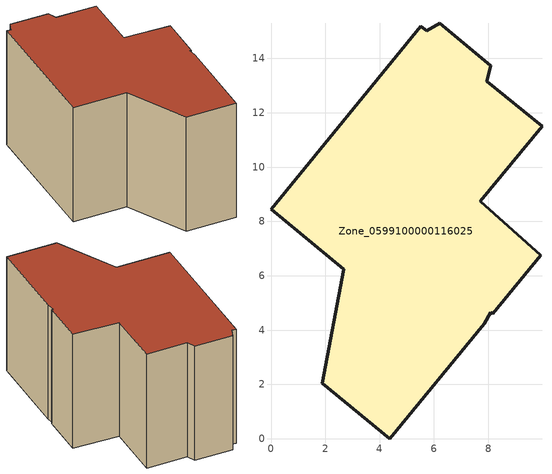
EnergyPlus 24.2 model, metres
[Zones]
Zone_0599100000116025
 floor ground (C_G): 2.68,6.24 0,8.44 5.51,15.19 5.73,15.01 6.21,15.29 8.09,13.72 7.94,13.16 9.98,11.5 7.71,8.73 9.93,6.75 8.16,4.61 8.1,4.66 7.85,4.23 4.36,0 1.88,2.05 z0
 wall outside (C_F): 7.94,13.16 8.09,13.72 6.21,15.29 5.73,15.01 5.51,15.19 0,8.44 2.68,6.24 1.88,2.05 4.36,0 7.85,4.23 8.1,4.66 8.16,4.61 9.93,6.75 7.71,8.73 9.98,11.5 7.94,13.16 z0:8.09
 roof outside (C_R): 8.16,4.61 9.93,6.75 7.71,8.73 9.98,11.5 7.94,13.16 8.09,13.72 6.21,15.29 5.73,15.01 5.51,15.19 0,8.44 2.68,6.24 1.88,2.05 4.36,0 7.85,4.23 8.1,4.66 z8.09
[BUILDING]
Pand.0599100000116025: North Axis=0; Terrain=City; Loads Convergence Tolerance Value=0.04; Temperature Convergence Tolerance Value=0.4; Solar Distribution=FullExterior; Maximum Number of Warmup Days=25; Minimum Number of Warmup Days=1
[Site:Location]
Rotterdam.The.Hague.AP_ZH_NLD Design_Conditions: Latitude=51.96; Longitude=4.45; Time Zone=1; Elevation=-4.5
[SITE:GROUNDTEMPERATURE:BUILDINGSURFACE]
18, 18, 18, 18, 18, 18, 18, 18, 18, 18, 18, 18
[MATERIAL] Thermal Absorptance=0.9; Solar Absorptance=0.7; Visible Absorptance=0.7
Name | Roughness | Thickness | Conductivity | Density | Specific Heat
G.TC.1946-1964 | MediumSmooth | 0.15 | 1 | 540 | 1210
F.TC.1946-1964 | Rough | 0.3 | 0.857143 | 1920 | 840
R.TC.1946-1964 | MediumRough | 0.2 | 0.235294 | 1500 | 1000
[CONSTRUCTION]
C_G: G.TC.1946-1964
C_F: F.TC.1946-1964
C_R: R.TC.1946-1964
[ZONE]
Zone_0599100000116025: Type=1; Multiplier=1; Ceiling Height=Autocalculate; Volume=Autocalculate; Floor Area=autocalculate; Part of Total Floor Area=Yes
[ZONEINFILTRATION:DESIGNFLOWRATE]
Infil_Zone_0599100000116025: Zone or ZoneList or Space or SpaceList=Zone_0599100000116025; Schedule=AlwaysOn; Design Flow Rate Calculation Method=Flow/Area; Flow Rate per Floor Area=0.003; Constant Term Coefficient=1; Temperature Term Coefficient=0; Velocity Term Coefficient=0; Velocity Squared Term Coefficient=0
[HVACTEMPLATE:ZONE:IDEALLOADSAIRSYSTEM]
Zone_0599100000116025: Maximum Heating Supply Air Temperature=50; Minimum Cooling Supply Air Temperature=13; Maximum Heating Supply Air Humidity Ratio=0.0156; Minimum Cooling Supply Air Humidity Ratio=0.0077; Heating Limit=NoLimit; Cooling Limit=NoLimit; Dehumidification Control Type=ConstantSensibleHeatRatio; Cooling Sensible Heat Ratio=0.7; Dehumidification Setpoint=60; Humidification Control Type=None; Humidification Setpoint=30; Outdoor Air Method=None; Outdoor Air Flow Rate per Person=0.00944; Outdoor Air Flow Rate per Zone Floor Area=0; Outdoor Air Flow Rate per Zone=0; Demand Controlled Ventilation Type=None; Outdoor Air Economizer Type=NoEconomizer; Heat Recovery Type=None; Sensible Heat Recovery Effectiveness=0.7; Latent Heat Recovery Effectiveness=0.65
[ZONECONTROL:THERMOSTAT]
ThermostatControl_Zone_0599100000116025: Zone or ZoneList=Zone_0599100000116025; Control Type Schedule=DualSetpointControlType; Control 1=Thermostat_Zone_0599100000116025; Temperature Difference Between Cutout And Setpoint=0
[THERMOSTATSETPOINT:DUALSETPOINT]
Thermostat_Zone_0599100000116025: Heating Setpoint Temperature Schedule=HeatingSetpoint_Zone_0599100000116025; Cooling Setpoint Temperature Schedule=CoolingSetpoint_Zone_0599100000116025
[SCHEDULE:COMPACT]
HeatingSetpoint_Zone_0599100000116025: Through: 12/31, For: AllDays, Until: 24:00, 21
CoolingSetpoint_Zone_0599100000116025: Through: 12/31, For: AllDays, Until: 24:00, 24
DualSetpointControlType: Through: 12/31, For: AllDays, Until: 24:00, 4
AlwaysOn: Through: 12/31, For: AllDays, Until: 24:00, 1
